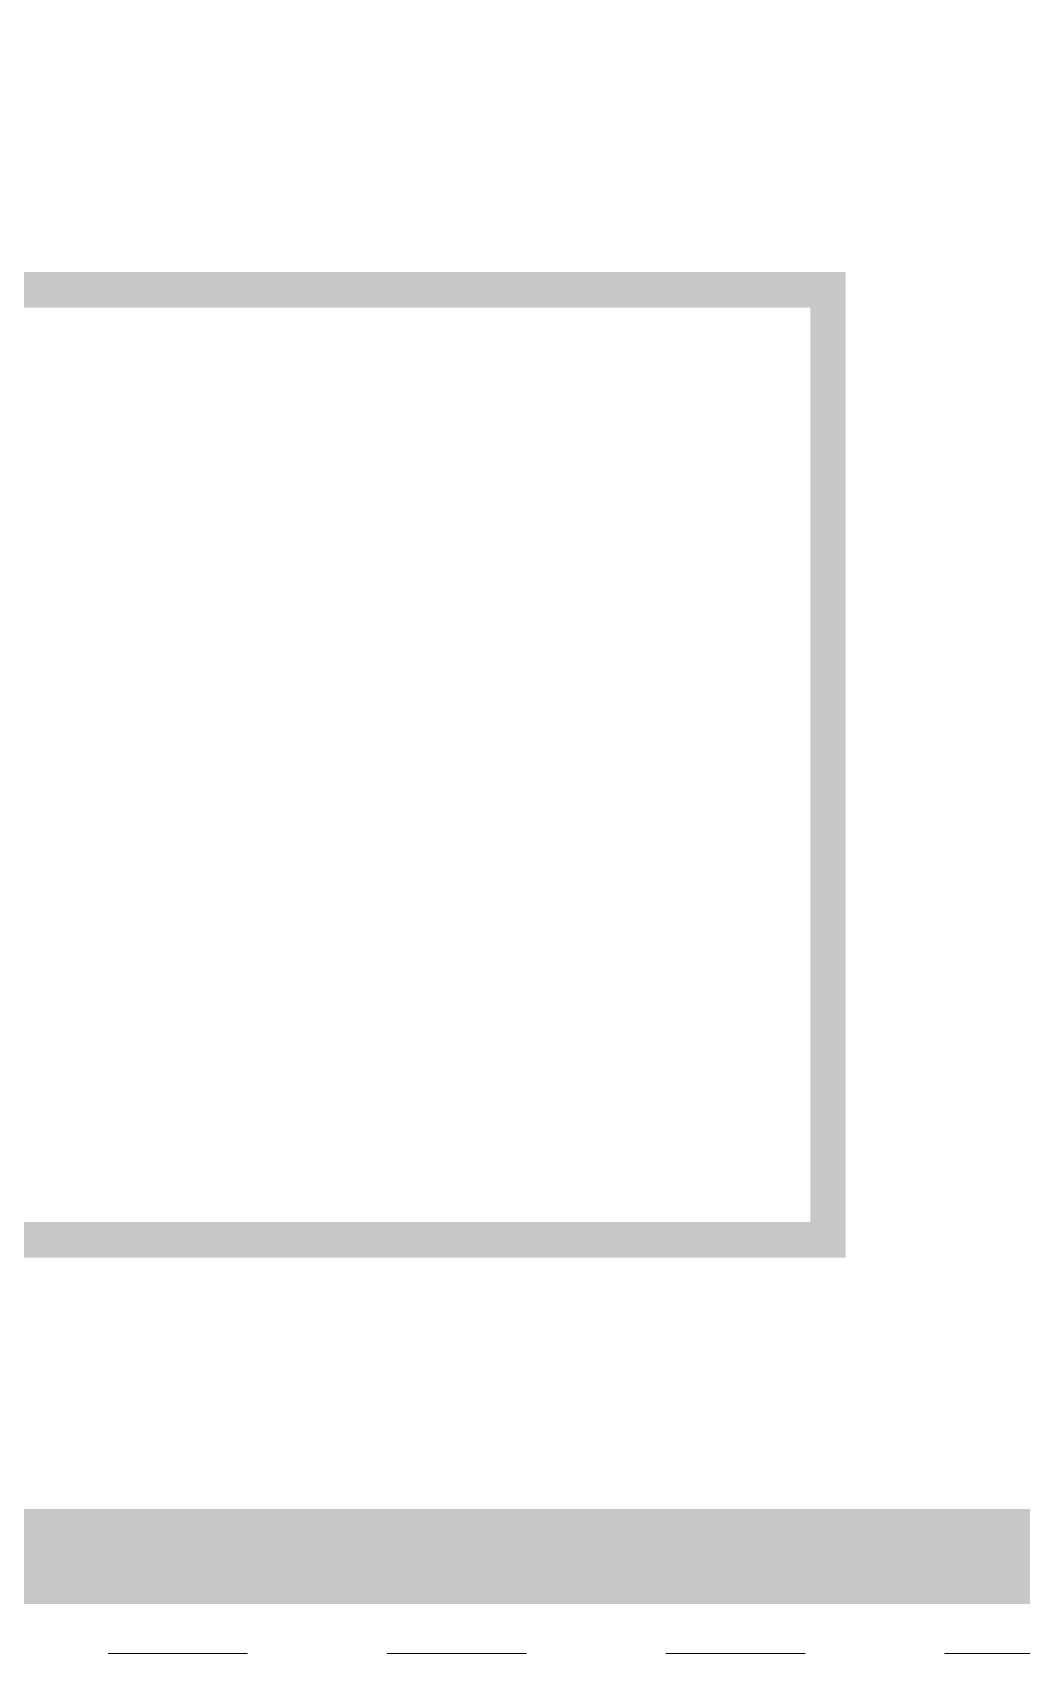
# Paper-space layout 'Presentation A3' of a CAD drawing. Header units: inches. Extents: x 0 to 16.1, y 0 to 10.3.
# Drawn here: x 14.185 to 14.895, y 0.039 to 1.202 of the extents above; entities that cross this region are included whole.
import ezdxf
from ezdxf.enums import TextEntityAlignment as Align

# ---------------------------------------------------------------- set-up
doc = ezdxf.new("R2010")
doc.units = ezdxf.units.IN
doc.linetypes.add('DASHDOT', pattern=[1, 0.5, -0.25, 0, -0.25])
doc.layers.add('G-ANNO-REFR', color=253, linetype='DASHDOT', lineweight=5, plot=False)
for name, color, linetype, lineweight in [('G-ANNO-TEXT-BOLD', 1, 'Continuous', 15), ('G-ANNO-TTLB', 7, 'Continuous', 50), ('G-PAPR-GRAY-DARK', 251, 'Continuous', 100)]:
    doc.layers.add(name, color=color, linetype=linetype, lineweight=lineweight)
doc.styles.add('BG', font='bgothl.ttf')

# ---------------------------------------------------------------- blocks, each defined once
blk = doc.blocks.new('Presentation A3')
at = {"layer": 'G-ANNO-REFR'}
blk.add_lwpolyline([(1, 1), (407.977, 1), (407.977, 260.474), (1, 260.474)], close=True, dxfattribs=at)
at = {"layer": 'G-PAPR-GRAY-DARK'}
for points, const_width in [([(6.771, 2.771), (402.206, 2.771), (402.206, 258.703), (6.771, 258.703)], 1.731), ([(374.795, 8.541), (288.076, 8.541), (288.076, 25.854), (374.795, 25.854)], 0.649)]:
    blk.add_lwpolyline(points, close=True, dxfattribs=dict(at, const_width=const_width))
at = {"layer": 'G-ANNO-TEXT-BOLD', "style": 'BG'}
for tag, p in [('PRESENTATION_TITLE', (18.653, 22.671)), ('SHEET_TITLE', (197.805, 22.671)), ('PRESENTATION_LEVEL', (18.653, 16.27)), ('SCALE', (197.805, 16.27))]:
    blk.add_attdef(tag, text='', height=3, dxfattribs=at).set_placement(p, align=Align.TOP_LEFT)
blk.add_attdef('PRESENTATION_DATE', text='', height=2.025, dxfattribs=at).set_placement((161.305, 13.149), align=Align.MIDDLE)

psp = doc.layouts.new('Presentation A3')

# ---------------------------------------------------------------- block references
at = {"layer": 'G-ANNO-TTLB', "xscale": 0.03937007874015748, "yscale": 0.03937007874015748, "zscale": 0.03937007874015748}
psp.add_blockref('Presentation A3', (0, 0), dxfattribs=at)

doc.saveas('drawing.dxf')
